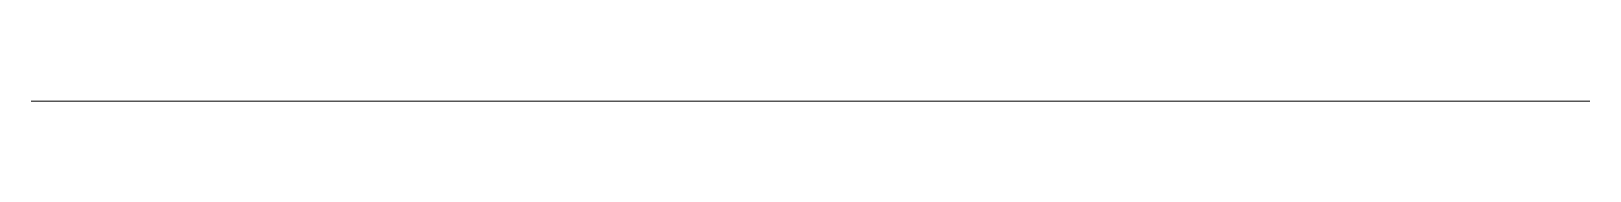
# Model space of a CAD drawing. Header units: inches. Extents: x 37.6 to 67.5, y 0 to 0.
import ezdxf

# ---------------------------------------------------------------- set-up
doc = ezdxf.new("R2010")
doc.units = ezdxf.units.IN
doc.header["$MEASUREMENT"] = 0

msp = doc.modelspace()

# ---------------------------------------------------------------- linework, layer by layer
at = {"color": 0, "linetype": 'Continuous', "lineweight": 0}
for p, q in [((38.235, 0, 0.164), (37.566, 0, 0.164)), ((38.235, 0, 39.535), (37.566, 0, 39.535)), ((37.566, 0, 39.535), (37.566, 0, 0.164)), ((38.235, 0, 0.164), (37.566, 0, 0.164)), ((37.566, 0, 39.535), (38.235, 0, 39.535)), ((37.566, 0, 0.164), (37.566, 0, 39.535)), ((46.739, 0, 0.164), (38.235, 0, 0.164)), ((46.739, 0, 39.535), (38.235, 0, 39.535)), ((38.235, 0, 0.164), (38.235, 0, 39.535)), ((46.739, 0, 0.164), (38.235, 0, 0.164)), ((38.235, 0, 39.535), (46.739, 0, 39.535)), ((38.235, 0, 39.535), (38.235, 0, 0.164)), ((45.833, 0, 21.185), (46.308, 0, 21.185)), ((45.833, 0, 21.966), (45.833, 0, 21.227)), ((45.833, 0, 21.227), (45.833, 0, 21.966)), ((45.833, 0, 22.015), (45.833, 0, 21.966)), ((46.308, 0, 21.185), (45.833, 0, 21.185)), ((46.308, 0, 19.216), (45.833, 0, 19.216)), ((45.833, 0, 19.216), (46.308, 0, 19.216)), ((45.833, 0, 20.046), (45.833, 0, 19.259)), ((45.833, 0, 19.259), (45.833, 0, 20.046)), ((45.833, 0, 23.153), (46.308, 0, 23.153)), ((45.833, 0, 23.935), (45.833, 0, 23.196)), ((45.833, 0, 23.196), (45.833, 0, 23.983)), ((45.833, 0, 23.983), (45.833, 0, 23.935)), ((46.308, 0, 23.153), (45.833, 0, 23.153)), ((45.833, 0, 21.227), (45.833, 0, 22.015)), ((45.833, 0, 19.259), (45.833, 0, 20.046)), ((45.833, 0, 23.196), (45.833, 0, 23.983)), ((45.833, 0, 23.196), (45.833, 0, 23.196)), ((45.833, 0, 23.197), (45.833, 0, 23.59)), ((45.833, 0, 19.998), (45.833, 0, 19.259)), ((45.833, 0, 19.259), (45.833, 0, 20.046)), ((45.833, 0, 21.966), (45.833, 0, 21.229)), ((45.833, 0, 21.228), (45.833, 0, 21.227)), ((45.833, 0, 21.966), (45.833, 0, 22.015)), ((46.308, 0, 19.998), (46.308, 0, 20.046)), ((46.308, 0, 22.159), (46.308, 0, 21.621)), ((46.308, 0, 21.621), (46.308, 0, 21.083)), ((46.308, 0, 23.59), (46.308, 0, 23.052)), ((46.308, 0, 20.191), (46.308, 0, 19.653)), ((46.308, 0, 24.128), (46.308, 0, 23.59)), ((46.308, 0, 19.653), (46.308, 0, 19.115)), ((46.308, 0, 23.59), (46.308, 0, 24.128)), ((46.308, 0, 23.052), (46.308, 0, 23.59)), ((46.308, 0, 21.621), (46.308, 0, 22.159)), ((46.308, 0, 21.083), (46.308, 0, 21.621)), ((46.308, 0, 19.653), (46.308, 0, 20.191)), ((46.308, 0, 19.115), (46.308, 0, 19.653)), ((46.349, 0, 22.18), (46.739, 0, 22.18)), ((46.349, 0, 22.201), (46.349, 0, 22.18)), ((46.739, 0, 22.201), (46.349, 0, 22.201)), ((46.739, 0, 21.062), (46.349, 0, 21.062)), ((46.349, 0, 21.6), (46.739, 0, 21.6)), ((46.349, 0, 21.062), (46.349, 0, 21.6)), ((46.739, 0, 21.642), (46.349, 0, 21.642)), ((46.349, 0, 22.18), (46.739, 0, 22.18)), ((46.349, 0, 21.642), (46.349, 0, 22.18)), ((46.349, 0, 24.149), (46.739, 0, 24.149)), ((46.349, 0, 24.169), (46.349, 0, 24.149)), ((46.739, 0, 24.169), (46.349, 0, 24.169)), ((46.739, 0, 22.201), (46.349, 0, 22.201)), ((46.349, 0, 23.01), (46.739, 0, 23.01)), ((46.349, 0, 21.042), (46.739, 0, 21.042)), ((46.739, 0, 20.232), (46.349, 0, 20.232)), ((46.349, 0, 21.6), (46.739, 0, 21.6)), ((46.349, 0, 21.642), (46.349, 0, 21.6)), ((46.739, 0, 21.642), (46.349, 0, 21.642)), ((46.349, 0, 19.632), (46.739, 0, 19.632)), ((46.349, 0, 19.673), (46.349, 0, 19.632)), ((46.739, 0, 19.673), (46.349, 0, 19.673)), ((46.349, 0, 22.18), (46.349, 0, 22.201)), ((46.349, 0, 21.642), (46.349, 0, 22.18)), ((46.349, 0, 21.042), (46.349, 0, 21.062)), ((46.349, 0, 21.6), (46.349, 0, 21.642)), ((46.739, 0, 24.169), (46.349, 0, 24.169)), ((46.349, 0, 21.062), (46.349, 0, 21.6)), ((46.739, 0, 19.673), (46.349, 0, 19.673)), ((46.349, 0, 20.212), (46.739, 0, 20.212)), ((46.349, 0, 19.673), (46.349, 0, 20.212)), ((46.739, 0, 23.61), (46.349, 0, 23.61)), ((46.349, 0, 24.149), (46.739, 0, 24.149)), ((46.349, 0, 23.61), (46.349, 0, 24.149)), ((46.349, 0, 23.01), (46.739, 0, 23.01)), ((46.349, 0, 23.031), (46.349, 0, 23.01)), ((46.739, 0, 23.031), (46.349, 0, 23.031)), ((46.349, 0, 21.042), (46.739, 0, 21.042)), ((46.349, 0, 21.062), (46.349, 0, 21.042)), ((46.739, 0, 21.062), (46.349, 0, 21.062)), ((46.349, 0, 23.569), (46.739, 0, 23.569)), ((46.349, 0, 23.61), (46.349, 0, 23.569)), ((46.739, 0, 23.61), (46.349, 0, 23.61)), ((46.739, 0, 23.031), (46.349, 0, 23.031)), ((46.349, 0, 23.569), (46.739, 0, 23.569)), ((46.349, 0, 23.031), (46.349, 0, 23.569)), ((46.739, 0, 19.094), (46.349, 0, 19.094)), ((46.349, 0, 19.632), (46.739, 0, 19.632)), ((46.349, 0, 19.094), (46.349, 0, 19.632)), ((46.349, 0, 20.212), (46.739, 0, 20.212)), ((46.349, 0, 20.232), (46.349, 0, 20.212)), ((46.739, 0, 20.232), (46.349, 0, 20.232)), ((46.349, 0, 19.073), (46.739, 0, 19.073)), ((46.349, 0, 19.073), (46.739, 0, 19.073)), ((46.349, 0, 19.094), (46.349, 0, 19.073)), ((46.739, 0, 19.094), (46.349, 0, 19.094)), ((46.349, 0, 23.01), (46.349, 0, 23.031)), ((46.349, 0, 23.031), (46.349, 0, 23.569)), ((46.349, 0, 24.149), (46.349, 0, 24.169)), ((46.349, 0, 19.673), (46.349, 0, 20.212)), ((46.349, 0, 19.073), (46.349, 0, 19.094)), ((46.349, 0, 23.61), (46.349, 0, 24.149)), ((46.349, 0, 19.094), (46.349, 0, 19.632)), ((46.349, 0, 23.569), (46.349, 0, 23.61)), ((46.349, 0, 19.632), (46.349, 0, 19.673)), ((46.349, 0, 20.212), (46.349, 0, 20.232)), ((47.408, 0, 0.164), (46.739, 0, 0.164)), ((47.408, 0, 39.535), (46.739, 0, 39.535)), ((47.408, 0, 0.164), (46.739, 0, 0.164)), ((46.739, 0, 39.535), (47.408, 0, 39.535)), ((46.739, 0, 0.164), (46.739, 0, 39.535)), ((46.739, 0, 39.535), (46.739, 0, 0.164)), ((47.408, 0, 39.535), (47.408, 0, 0.164)), ((47.802, 0, 26.346), (47.408, 0, 26.346)), ((47.408, 0, 16.897), (47.798, 0, 16.897)), ((47.802, 0, 26.346), (47.408, 0, 26.346)), ((47.408, 0, 0.164), (47.408, 0, 39.535)), ((47.408, 0, 16.897), (47.798, 0, 16.897)), ((47.798, 0, 16.897), (47.799, 0, 16.897)), ((47.798, 0, 16.897), (47.802, 0, 16.897)), ((47.799, 0, 16.897), (47.802, 0, 16.897)), ((47.802, 0, 16.901), (47.802, 0, 26.346)), ((47.802, 0, 27.094), (47.802, 0, 27.724)), ((47.802, 0, 26.346), (47.802, 0, 27.094)), ((47.802, 0, 16.901), (47.802, 0, 26.346)), ((47.802, 0, 12.605), (47.802, 0, 16.893)), ((47.802, 0, 11.976), (47.802, 0, 12.605)), ((47.802, 0, 26.346), (48.117, 0, 26.346)), ((47.802, 0, 16.897), (47.802, 0, 16.901)), ((47.802, 0, 12.605), (47.802, 0, 16.893)), ((47.802, 0, 26.346), (47.802, 0, 27.094)), ((47.802, 0, 26.346), (48.117, 0, 26.346)), ((67.487, 0, 27.724), (47.802, 0, 27.724)), ((67.487, 0, 12.605), (47.802, 0, 12.605)), ((47.802, 0, 27.094), (67.487, 0, 27.094)), ((47.802, 0, 11.976), (47.802, 0, 12.605)), ((67.487, 0, 11.976), (47.802, 0, 11.976)), ((47.802, 0, 12.605), (67.487, 0, 12.605)), ((47.802, 0, 27.094), (47.802, 0, 27.724)), ((67.487, 0, 27.094), (47.802, 0, 27.094)), ((47.802, 0, 27.724), (67.487, 0, 27.724)), ((47.802, 0, 11.976), (67.487, 0, 11.976)), ((47.802, 0, 16.897), (47.802, 0, 16.901)), ((47.802, 0, 16.897), (47.806, 0, 16.897)), ((47.802, 0, 16.893), (47.802, 0, 16.897)), ((47.802, 0, 16.893), (47.802, 0, 16.897)), ((47.806, 0, 16.897), (47.802, 0, 16.897)), ((47.806, 0, 16.897), (48.117, 0, 16.897)), ((48.117, 0, 16.897), (47.806, 0, 16.897)), ((47.831, 0, 21.042), (48.265, 0, 21.042)), ((47.831, 0, 21.056), (47.831, 0, 21.042)), ((48.265, 0, 21.056), (47.831, 0, 21.056)), ((47.831, 0, 23.575), (48.265, 0, 23.575)), ((47.831, 0, 23.604), (47.831, 0, 23.575)), ((48.265, 0, 23.604), (47.831, 0, 23.604)), ((47.831, 0, 22.186), (48.265, 0, 22.186)), ((47.831, 0, 22.201), (47.831, 0, 22.186)), ((48.265, 0, 22.201), (47.831, 0, 22.201)), ((47.831, 0, 21.607), (48.265, 0, 21.607)), ((47.831, 0, 21.636), (47.831, 0, 21.607)), ((48.265, 0, 21.636), (47.831, 0, 21.636)), ((47.831, 0, 23.01), (48.265, 0, 23.01)), ((47.831, 0, 23.025), (47.831, 0, 23.01)), ((48.265, 0, 23.025), (47.831, 0, 23.025)), ((47.831, 0, 24.155), (48.265, 0, 24.155)), ((47.831, 0, 24.169), (47.831, 0, 24.155)), ((48.265, 0, 24.169), (47.831, 0, 24.169)), ((47.831, 0, 20.218), (48.265, 0, 20.218)), ((47.831, 0, 20.232), (47.831, 0, 20.218)), ((48.265, 0, 20.232), (47.831, 0, 20.232)), ((47.831, 0, 19.638), (48.265, 0, 19.638)), ((47.831, 0, 19.667), (47.831, 0, 19.638)), ((48.265, 0, 19.667), (47.831, 0, 19.667)), ((47.831, 0, 19.073), (48.265, 0, 19.073)), ((47.831, 0, 19.088), (47.831, 0, 19.073)), ((48.265, 0, 19.088), (47.831, 0, 19.088)), ((47.831, 0, 19.088), (47.831, 0, 19.638)), ((47.831, 0, 19.667), (47.831, 0, 20.218)), ((47.831, 0, 21.636), (47.831, 0, 22.186)), ((47.831, 0, 21.056), (47.831, 0, 21.607)), ((47.831, 0, 23.025), (47.831, 0, 23.575)), ((47.831, 0, 23.604), (47.831, 0, 24.155)), ((47.831, 0, 23.575), (47.831, 0, 23.025)), ((48.265, 0, 23.575), (47.831, 0, 23.575)), ((47.831, 0, 23.025), (48.265, 0, 23.025)), ((47.831, 0, 24.155), (47.831, 0, 23.604)), ((48.265, 0, 24.155), (47.831, 0, 24.155)), ((47.831, 0, 23.604), (48.265, 0, 23.604)), ((47.831, 0, 22.195), (47.831, 0, 22.201)), ((47.831, 0, 22.186), (47.831, 0, 22.195)), ((47.831, 0, 24.164), (47.831, 0, 24.169)), ((47.831, 0, 24.155), (47.831, 0, 24.164)), ((48.265, 0, 19.073), (47.831, 0, 19.073)), ((47.831, 0, 21.044), (47.831, 0, 21.056)), ((47.831, 0, 21.042), (47.831, 0, 21.044)), ((47.831, 0, 19.075), (47.831, 0, 19.088)), ((47.831, 0, 19.073), (47.831, 0, 19.075)), ((47.831, 0, 20.227), (47.831, 0, 20.232)), ((47.831, 0, 20.218), (47.831, 0, 20.227)), ((47.831, 0, 19.638), (47.831, 0, 19.088)), ((48.265, 0, 19.638), (47.831, 0, 19.638)), ((47.831, 0, 19.088), (48.265, 0, 19.088)), ((47.831, 0, 19.651), (47.831, 0, 19.667)), ((47.831, 0, 19.638), (47.831, 0, 19.651)), ((47.831, 0, 24.169), (48.265, 0, 24.169)), ((47.831, 0, 22.186), (47.831, 0, 21.636)), ((48.265, 0, 22.186), (47.831, 0, 22.186)), ((47.831, 0, 21.636), (48.265, 0, 21.636)), ((47.831, 0, 20.232), (48.265, 0, 20.232)), ((47.831, 0, 23.588), (47.831, 0, 23.604)), ((47.831, 0, 23.575), (47.831, 0, 23.588)), ((47.831, 0, 21.607), (47.831, 0, 21.056)), ((48.265, 0, 21.607), (47.831, 0, 21.607)), ((47.831, 0, 21.056), (48.265, 0, 21.056)), ((47.831, 0, 20.218), (47.831, 0, 19.667)), ((48.265, 0, 20.218), (47.831, 0, 20.218)), ((47.831, 0, 19.667), (48.265, 0, 19.667)), ((48.265, 0, 21.042), (47.831, 0, 21.042)), ((47.831, 0, 21.619), (47.831, 0, 21.636)), ((47.831, 0, 21.607), (47.831, 0, 21.619)), ((47.831, 0, 22.201), (48.265, 0, 22.201)), ((48.265, 0, 23.01), (47.831, 0, 23.01)), ((47.831, 0, 23.012), (47.831, 0, 23.025)), ((47.831, 0, 23.01), (47.831, 0, 23.012)), ((48.117, 0, 16.897), (48.117, 0, 19.073)), ((48.117, 0, 20.232), (48.117, 0, 21.042)), ((48.117, 0, 22.201), (48.117, 0, 23.01)), ((48.117, 0, 24.169), (48.117, 0, 26.346)), ((48.117, 0, 26.346), (48.117, 0, 24.169)), ((48.117, 0, 23.01), (48.117, 0, 22.201)), ((48.117, 0, 21.042), (48.117, 0, 20.232)), ((48.117, 0, 19.073), (48.117, 0, 16.897)), ((48.117, 0, 19.073), (48.117, 0, 20.232)), ((48.117, 0, 21.042), (48.117, 0, 22.201)), ((48.117, 0, 23.01), (48.117, 0, 24.169)), ((48.117, 0, 24.169), (48.117, 0, 23.01)), ((48.117, 0, 22.201), (48.117, 0, 21.042)), ((48.117, 0, 20.232), (48.117, 0, 19.073)), ((48.265, 0, 23.575), (48.265, 0, 23.025)), ((48.265, 0, 21.042), (48.265, 0, 21.056)), ((48.265, 0, 23.575), (48.265, 0, 23.604)), ((48.265, 0, 24.155), (48.265, 0, 23.604)), ((48.265, 0, 22.186), (48.265, 0, 22.201)), ((48.265, 0, 21.607), (48.265, 0, 21.056)), ((48.265, 0, 21.607), (48.265, 0, 21.636)), ((48.265, 0, 22.186), (48.265, 0, 21.636)), ((48.265, 0, 23.01), (48.265, 0, 23.025)), ((48.265, 0, 24.155), (48.265, 0, 24.169)), ((48.265, 0, 20.218), (48.265, 0, 19.667)), ((48.265, 0, 23.025), (48.265, 0, 23.01)), ((48.265, 0, 20.218), (48.265, 0, 20.232)), ((48.265, 0, 19.638), (48.265, 0, 19.667)), ((48.265, 0, 19.638), (48.265, 0, 19.088)), ((48.265, 0, 24.169), (48.265, 0, 24.155)), ((48.265, 0, 23.604), (48.265, 0, 23.575)), ((48.265, 0, 21.056), (48.265, 0, 21.042)), ((48.265, 0, 19.073), (48.265, 0, 19.088)), ((48.265, 0, 22.201), (48.265, 0, 22.186)), ((48.265, 0, 23.025), (48.265, 0, 23.575)), ((48.265, 0, 23.604), (48.265, 0, 24.155)), ((48.265, 0, 19.088), (48.265, 0, 19.638)), ((48.265, 0, 21.636), (48.265, 0, 22.186)), ((48.265, 0, 21.056), (48.265, 0, 21.607)), ((48.265, 0, 19.667), (48.265, 0, 20.218)), ((48.265, 0, 21.636), (48.265, 0, 21.607)), ((48.265, 0, 19.088), (48.265, 0, 19.073)), ((48.265, 0, 19.667), (48.265, 0, 19.638)), ((48.265, 0, 20.232), (48.265, 0, 20.218)), ((48.294, 0, 23.039), (48.294, 0, 23.59)), ((48.294, 0, 23.59), (48.294, 0, 24.14)), ((48.294, 0, 21.07), (48.294, 0, 21.621)), ((48.294, 0, 21.621), (48.294, 0, 22.172)), ((48.294, 0, 23.59), (48.294, 0, 23.039)), ((48.294, 0, 24.14), (48.294, 0, 23.59)), ((48.294, 0, 19.653), (48.294, 0, 20.203)), ((48.294, 0, 19.102), (48.294, 0, 19.653)), ((48.294, 0, 21.621), (48.294, 0, 21.07)), ((48.294, 0, 22.172), (48.294, 0, 21.621)), ((48.294, 0, 19.653), (48.294, 0, 19.102)), ((48.294, 0, 20.203), (48.294, 0, 19.653)), ((67.487, 0, 27.094), (67.487, 0, 27.724)), ((67.487, 0, 12.605), (67.487, 0, 27.094)), ((67.487, 0, 11.976), (67.487, 0, 12.605)), ((67.487, 0, 27.094), (67.487, 0, 12.605)), ((67.487, 0, 12.605), (67.487, 0, 11.976)), ((67.487, 0, 27.724), (67.487, 0, 27.094))]:
    msp.add_line(p, q, dxfattribs=at)
at = {"color": 0, "linetype": 'Continuous', "lineweight": 0, "extrusion": (0, -1, 0)}
for centre, radius, start, end in [((46.349, 22.159), 0.0416, 90, 180), ((46.349, 22.159), 0.0416, 90, 180), ((46.349, 21.083), 0.0416, 180, 270), ((46.349, 21.083), 0.0416, 180, 270), ((46.349, 23.052), 0.0416, 180, 270), ((46.349, 23.052), 0.0416, 180, 270), ((46.349, 24.128), 0.0416, 90, 180), ((46.349, 19.115), 0.0416, 180, 270), ((46.349, 24.128), 0.0416, 90, 180), ((46.349, 19.115), 0.0416, 180, 270), ((46.349, 20.191), 0.0416, 90, 180), ((46.349, 20.191), 0.0416, 90, 180), ((47.802, 16.897), 0.00394, 90, 180), ((47.802, 16.897), 0.00394, 90, 180), ((47.802, 16.897), 0.00394, 180, 270), ((47.802, 16.897), 0.00394, 270, 90), ((47.802, 16.897), 0.00394, 270, 90), ((47.831, 19.102), 0.0289, 180, 270), ((47.831, 20.203), 0.0289, 90, 180), ((47.831, 24.14), 0.0289, 90, 180), ((47.831, 23.039), 0.0289, 180, 270), ((47.831, 22.172), 0.0289, 90, 180), ((47.831, 21.07), 0.0289, 180, 270), ((47.831, 22.172), 0.0289, 90, 180), ((47.831, 24.14), 0.0289, 90, 180), ((47.831, 21.07), 0.0289, 180, 270), ((47.831, 19.102), 0.0289, 180, 270), ((47.831, 20.203), 0.0289, 90, 180), ((47.831, 23.039), 0.0289, 180, 270), ((48.265, 21.07), 0.0289, 270, 0), ((48.265, 24.14), 0.0289, 0, 90), ((48.265, 22.172), 0.0289, 0, 90), ((48.265, 23.039), 0.0289, 270, 0), ((48.265, 19.102), 0.0289, 270, 0), ((48.265, 23.039), 0.0289, 270, 360), ((48.265, 20.203), 0.0289, 360, 90), ((48.265, 24.14), 0.0289, 0, 90), ((48.265, 21.07), 0.0289, 270, 360), ((48.265, 22.172), 0.0289, 0, 90), ((48.265, 19.102), 0.0289, 270, 0), ((48.265, 20.203), 0.0289, 0, 90)]:
    msp.add_arc(centre, radius, start, end, dxfattribs=at)
for centre, major_axis, start_param, end_param in [((46.349, 0, 22.159), (0.0416, 0), 1.570796, 3.141593), ((46.349, 0, 21.621), (0.0416, 0), 1.570796, 3.141593), ((46.349, 0, 22.159), (-0.0416, 0), 4.712389, 6.283185), ((46.349, 0, 21.083), (-0.0416, 0), 0, 1.570796), ((46.349, 0, 21.621), (0.0416, 0), 3.141593, 4.712389), ((46.349, 0, 21.621), (-0.0416, 0), 4.712389, 6.283185), ((46.349, 0, 21.083), (0.0416, 0), 3.141593, 4.712389), ((46.349, 0, 21.621), (-0.0416, 0), 0, 1.570796), ((46.349, 0, 23.052), (-0.0416, 0), 0, 1.570796), ((46.349, 0, 23.052), (0.0416, 0), 3.141593, 4.712389), ((46.349, 0, 23.59), (-0.0416, 0), 0, 1.570796), ((46.349, 0, 24.128), (0.0416, 0), 1.570796, 3.141593), ((46.349, 0, 19.653), (0.0416, 0), 1.570796, 3.141593), ((46.349, 0, 20.191), (-0.0416, 0), 4.712389, 6.283185), ((46.349, 0, 19.115), (-0.0416, 0), 0, 1.570796), ((46.349, 0, 23.59), (0.0416, 0), 1.570796, 3.141593), ((46.349, 0, 24.128), (-0.0416, 0), 4.712389, 6.283185), ((46.349, 0, 19.115), (0.0416, 0), 3.141593, 4.712389), ((46.349, 0, 19.653), (-0.0416, 0), 0, 1.570796), ((46.349, 0, 23.59), (0.0416, 0), 3.141593, 4.712389), ((46.349, 0, 23.59), (-0.0416, 0), 4.712389, 6.283185), ((46.349, 0, 19.653), (0.0416, 0), 3.141593, 4.712389), ((46.349, 0, 19.653), (-0.0416, 0), 4.712389, 6.283185), ((46.349, 0, 20.191), (0.0416, 0), 1.570796, 3.141593), ((47.831, 0, 19.102), (0.0289, 0), 3.141593, 4.712389), ((47.831, 0, 19.653), (-0.0289, 0), 0, 1.570796), ((47.831, 0, 19.653), (0.0289, 0), 1.570796, 3.141593), ((47.831, 0, 20.203), (-0.0289, 0), 4.712389, 6.283185), ((47.831, 0, 21.621), (0.0289, 0), 1.570796, 3.141593), ((47.831, 0, 22.172), (-0.0289, 0), 4.712389, 6.283185), ((47.831, 0, 21.07), (0.0289, 0), 3.141593, 4.712389), ((47.831, 0, 21.621), (-0.0289, 0), 0, 1.570796), ((47.831, 0, 23.039), (0.0289, 0), 3.141593, 4.712389), ((47.831, 0, 23.59), (-0.0289, 0), 0, 1.570796), ((47.831, 0, 23.59), (0.0289, 0), 1.570796, 3.141593), ((47.831, 0, 24.14), (-0.0289, 0), 4.712389, 6.283185), ((47.831, 0, 22.172), (0.0289, 0), 1.570796, 3.141593), ((47.831, 0, 24.14), (0.0289, 0), 1.570796, 3.141593), ((47.831, 0, 21.07), (-0.0289, 0), 0, 1.570796), ((47.831, 0, 19.102), (-0.0289, 0), 0, 1.570796), ((47.831, 0, 20.203), (0.0289, 0), 1.570796, 3.141593), ((47.831, 0, 19.653), (-0.0289, 0), 4.712389, 6.283185), ((47.831, 0, 19.653), (0.0289, 0), 3.141593, 4.712389), ((47.831, 0, 23.59), (-0.0289, 0), 4.712389, 6.283185), ((47.831, 0, 23.59), (0.0289, 0), 3.141593, 4.712389), ((47.831, 0, 21.621), (-0.0289, 0), 4.712389, 6.283185), ((47.831, 0, 21.621), (0.0289, 0), 3.141593, 4.712389), ((47.831, 0, 23.039), (-0.0289, 0), 0, 1.570796), ((48.265, 0, 23.59), (-0.0289, 0), 1.570796, 3.141593), ((48.265, 0, 23.039), (0.0289, 0), 4.712389, 6.283185), ((48.265, 0, 24.14), (-0.0289, 0), 3.141593, 4.712389), ((48.265, 0, 23.59), (0.0289, 0), 0, 1.570796), ((48.265, 0, 21.621), (-0.0289, 0), 1.570796, 3.141593), ((48.265, 0, 21.07), (0.0289, 0), 4.712389, 6.283185), ((48.265, 0, 22.172), (-0.0289, 0), 3.141593, 4.712389), ((48.265, 0, 21.621), (0.0289, 0), 0, 1.570796), ((48.265, 0, 20.203), (-0.0289, 0), 3.141593, 4.712389), ((48.265, 0, 19.653), (0.0289, 0), 0, 1.570796), ((48.265, 0, 23.039), (-0.0289, 0), 1.570796, 3.141593), ((48.265, 0, 19.653), (-0.0289, 0), 1.570796, 3.141593), ((48.265, 0, 19.102), (0.0289, 0), 4.712389, 6.283185), ((48.265, 0, 24.14), (0.0289, 0), 0, 1.570796), ((48.265, 0, 23.59), (-0.0289, 0), 3.141593, 4.712389), ((48.265, 0, 23.59), (0.0289, 0), 4.712389, 6.283185), ((48.265, 0, 21.07), (-0.0289, 0), 1.570796, 3.141593), ((48.265, 0, 22.172), (0.0289, 0), 0, 1.570796), ((48.265, 0, 21.621), (-0.0289, 0), 3.141593, 4.712389), ((48.265, 0, 21.621), (0.0289, 0), 4.712389, 6.283185), ((48.265, 0, 19.102), (-0.0289, 0), 1.570796, 3.141593), ((48.265, 0, 19.653), (-0.0289, 0), 3.141593, 4.712389), ((48.265, 0, 19.653), (0.0289, 0), 4.712389, 6.283185), ((48.265, 0, 20.203), (0.0289, 0), 0, 1.570796)]:
    msp.add_ellipse(centre, major_axis=major_axis, ratio=0.5, start_param=start_param, end_param=end_param, dxfattribs=at)

doc.saveas('drawing.dxf')
